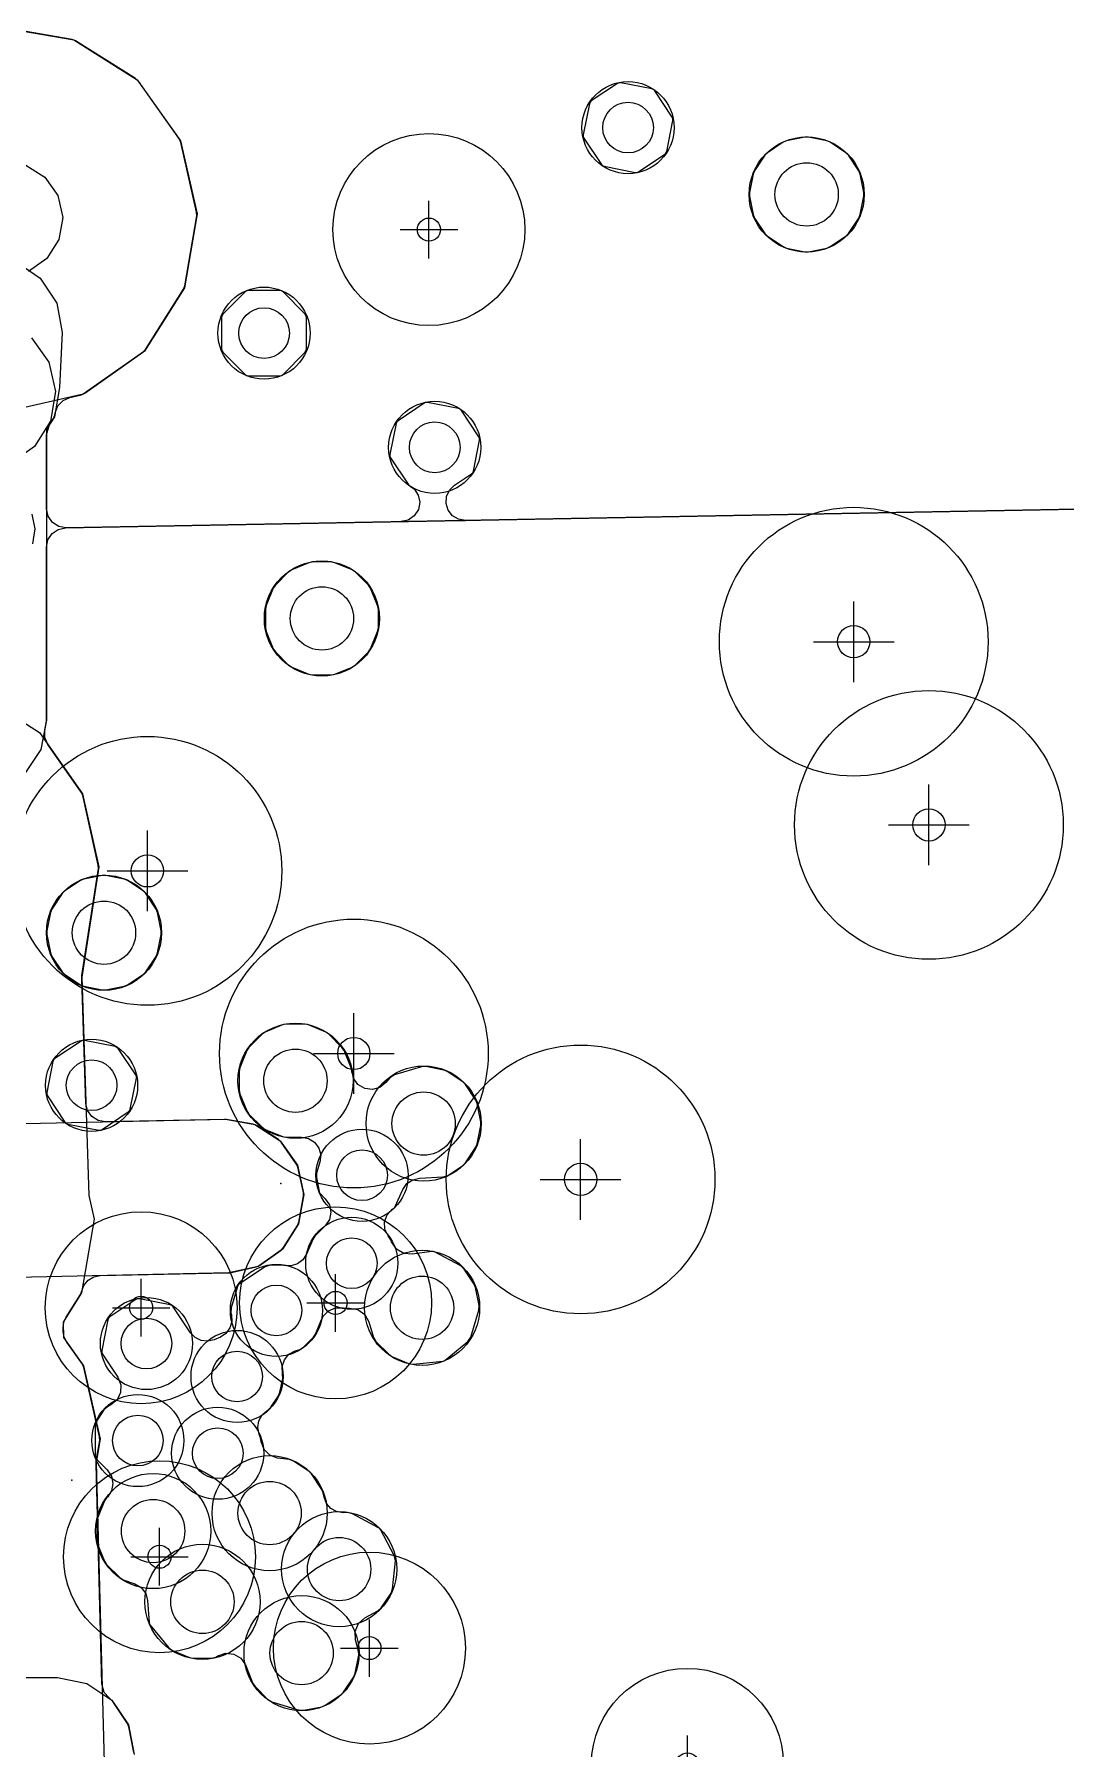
# Model space of a CAD drawing. Header units: metres. Extents: x 17722 to 17999, y 13535 to 15917.
# Drawn here: x 17847.85 to 17874.72, y 14989.36 to 15034.01 of the extents above; entities that cross this region are included whole.
import ezdxf

# ---------------------------------------------------------------- set-up
doc = ezdxf.new("R2010")
doc.units = ezdxf.units.M
for name, color, linetype in [('AI_GREENING_ALLOWED_ZONE', 4, 'Continuous'), ('AI_GREENING_EXCLUSIONS', 1, 'Continuous'), ('AI_GREENING_LAWN', 82, 'Continuous'), ('AI_GREENING_REJECTED', 6, 'Continuous'), ('AI_GREENING_SHRUBS', 92, 'Continuous'), ('AI_GREENING_TREES', 3, 'Continuous')]:
    doc.layers.add(name, color=color, linetype=linetype)

# ---------------------------------------------------------------- blocks, each defined once
blk = doc.blocks.new('AI_TREE')
for p, q in [((0, -0.3), (0, 0.3)), ((-0.3, 0), (0.3, 0))]:
    blk.add_line(p, q)
for radius in [1, 0.12]:
    blk.add_circle((0, 0), radius)
blk = doc.blocks.new('AI_SHRUB')
for radius in [1, 0.55]:
    blk.add_circle((0, 0), radius)

msp = doc.modelspace()

# ---------------------------------------------------------------- linework, layer by layer
at = {"layer": 'AI_GREENING_ALLOWED_ZONE'}
for points in [[(17877.839, 15021.696), (17848.68, 15021.152), (17848.485, 15021.187), (17848.32, 15021.295), (17848.209, 15021.458), (17848.17, 15021.651), (17848.17, 15023.577), (17848.248, 15023.845), (17848.348, 15024.002), (17848.383, 15024.092), (17848.393, 15024.151), (17848.464, 15024.332), (17848.598, 15024.473), (17848.775, 15024.552), (17849.079, 15024.621), (17849.167, 15024.66), (17850.68, 15025.729), (17850.746, 15025.8), (17851.734, 15027.366), (17851.769, 15027.457), (17852.082, 15029.282), (17852.079, 15029.379), (17851.67, 15031.186), (17851.631, 15031.274), (17850.561, 15032.786), (17850.491, 15032.853), (17848.924, 15033.841), (17848.834, 15033.875), (17846.984, 15034.193)], [(17850.445, 14989.256), (17850.312, 14989.925), (17850.275, 14990.014), (17849.896, 14990.581), (17849.793, 14990.685), (17849.796, 14990.687), (17849.674, 14990.82), (17849.612, 14991.048), (17849.459, 14996.764), (17849.466, 14996.861), (17849.555, 14997.38), (17849.552, 14997.476), (17849.143, 14999.283), (17849.103, 14999.371), (17848.698, 14999.944), (17848.631, 15000.075), (17848.606, 15000.22), (17848.603, 15000.316), (17848.621, 15000.462), (17848.681, 15000.596), (17849.053, 15001.187), (17849.106, 15001.323), (17849.107, 15001.322), (17849.143, 15001.423), (17849.252, 15001.556), (17849.399, 15001.644), (17849.567, 15001.677), (17852.892, 15001.748), (17852.941, 15001.754), (17853.63, 15001.907), (17853.719, 15001.945), (17854.278, 15002.336), (17854.344, 15002.406), (17854.711, 15002.981), (17854.746, 15003.071), (17854.865, 15003.743), (17854.863, 15003.839), (17854.715, 15004.505), (17854.676, 15004.593), (17854.286, 15005.152), (17854.216, 15005.219), (17853.641, 15005.585), (17853.551, 15005.621), (17852.855, 15005.743), (17852.806, 15005.747), (17849.703, 15005.681), (17849.513, 15005.714), (17849.349, 15005.818), (17849.237, 15005.975), (17849.193, 15006.164), (17849.087, 15009.402), (17849.092, 15009.495), (17849.521, 15012.279), (17849.518, 15012.37), (17849.114, 15014.181), (17849.075, 15014.269), (17848.203, 15015.511), (17848.122, 15015.696), (17848.121, 15015.896), (17848.165, 15016.118), (17848.17, 15016.166), (17848.17, 15020.651), (17848.207, 15020.84), (17848.313, 15021.002), (17848.472, 15021.11), (17848.661, 15021.151), (17877.346, 15021.687)]]:
    msp.add_lwpolyline(points, dxfattribs=at)
at = {"layer": 'AI_GREENING_EXCLUSIONS'}
for points in [[(17846.96, 15034.197), (17848.882, 15033.867), (17850.533, 15032.826), (17851.659, 15031.234), (17852.09, 15029.331), (17851.76, 15027.408), (17850.72, 15025.758), (17849.127, 15024.631), (17847.224, 15024.2), (17843.496, 15024.102), (17841.582, 15024.428), (17841.211, 15024.66), (17833.377, 15024.438), (17831.454, 15024.764), (17829.801, 15025.802), (17828.672, 15027.392), (17828.237, 15029.294), (17826.675, 15084.407)], [(17847.629, 15030.599), (17848.124, 15030.287), (17848.462, 15029.809), (17848.591, 15029.238), (17848.492, 15028.661), (17848.18, 15028.166), (17847.702, 15027.828)], [(17847.361, 15028.096), (17848.005, 15027.657), (17848.433, 15027.004), (17848.578, 15026.237), (17848.51, 15024.812), (17848.375, 15024.044), (17848.17, 15023.723), (17848.17, 15016.142), (17848.018, 15015.377), (17847.584, 15014.728)], [(17847.78, 15026.102), (17848.231, 15025.465), (17848.405, 15024.704), (17848.274, 15023.935), (17847.859, 15023.274), (17847.222, 15022.823)], [(17847.784, 15021.506), (17847.868, 15021.125), (17847.868, 15021.125), (17847.868, 15021.125), (17847.799, 15020.741)], [(17846.335, 15016.871), (17847.982, 15015.825), (17849.103, 15014.229), (17849.528, 15012.325), (17849.085, 15009.448), (17849.272, 15003.766), (17849.411, 15003.151), (17849.08, 15001.228), (17848.6, 15000.468), (17848.61, 15000.068), (17849.132, 14999.331), (17849.563, 14997.428), (17849.458, 14996.813), (17850.562, 14955.491)], [(17845.598, 15005.593), (17852.831, 15005.748), (17853.599, 15005.612), (17854.257, 15005.192), (17854.705, 15004.553), (17854.873, 15003.791), (17854.738, 15003.023), (17854.318, 15002.365), (17853.679, 15001.917), (17852.917, 15001.749), (17845.399, 15001.588)], [(17841.854, 14991.208), (17848.455, 14991.208), (17849.22, 14991.056), (17849.869, 14990.622), (17850.303, 14989.974), (17850.455, 14989.208)]]:
    msp.add_lwpolyline(points, dxfattribs=at)
at = {"layer": 'AI_GREENING_LAWN'}
for points in [[(17864.276, 15030.883), (17864.309, 15030.915), (17864.327, 15030.958), (17864.487, 15031.762), (17864.487, 15031.809), (17864.469, 15031.852), (17864.014, 15032.533), (17863.981, 15032.566), (17863.938, 15032.584), (17863.134, 15032.744), (17863.087, 15032.744), (17863.045, 15032.726), (17862.363, 15032.271), (17862.33, 15032.238), (17862.312, 15032.195), (17862.152, 15031.391), (17862.152, 15031.344), (17862.17, 15031.302), (17862.626, 15030.62), (17862.658, 15030.587), (17862.701, 15030.569), (17863.505, 15030.409), (17863.552, 15030.409), (17863.595, 15030.427), (17864.276, 15030.883)], [(17868.589, 15028.478), (17868.994, 15028.748), (17869.062, 15028.817), (17869.332, 15029.221), (17869.369, 15029.311), (17869.464, 15029.788), (17869.464, 15029.885), (17869.369, 15030.362), (17869.332, 15030.451), (17869.062, 15030.856), (17868.994, 15030.924), (17868.589, 15031.195), (17868.5, 15031.232), (17868.022, 15031.327), (17867.926, 15031.327), (17867.448, 15031.232), (17867.359, 15031.195), (17866.954, 15030.924), (17866.886, 15030.856), (17866.615, 15030.451), (17866.578, 15030.362), (17866.484, 15029.885), (17866.484, 15029.788), (17866.578, 15029.311), (17866.615, 15029.221), (17866.886, 15028.817), (17866.954, 15028.748), (17867.359, 15028.478), (17867.448, 15028.441), (17867.926, 15028.346), (17868.022, 15028.346), (17868.5, 15028.441), (17868.589, 15028.478)], [(17854.91, 15025.73), (17854.936, 15025.768), (17854.945, 15025.814), (17854.945, 15026.634), (17854.936, 15026.679), (17854.91, 15026.718), (17854.33, 15027.297), (17854.292, 15027.323), (17854.246, 15027.332), (17853.426, 15027.332), (17853.381, 15027.323), (17853.342, 15027.297), (17852.763, 15026.718), (17852.737, 15026.679), (17852.728, 15026.634), (17852.728, 15025.814), (17852.737, 15025.768), (17852.763, 15025.73), (17853.342, 15025.15), (17853.381, 15025.124), (17853.426, 15025.115), (17854.246, 15025.115), (17854.292, 15025.124), (17854.33, 15025.15), (17854.91, 15025.73)], [(17857.406, 15021.315), (17859.085, 15021.346), (17858.906, 15021.376), (17858.749, 15021.469), (17858.635, 15021.612), (17858.581, 15021.786), (17858.592, 15021.968), (17858.668, 15022.134), (17858.799, 15022.261), (17859.24, 15022.556), (17859.273, 15022.589), (17859.291, 15022.632), (17859.451, 15023.436), (17859.451, 15023.482), (17859.433, 15023.525), (17858.977, 15024.207), (17858.945, 15024.24), (17858.902, 15024.258), (17858.098, 15024.417), (17858.051, 15024.417), (17858.008, 15024.4), (17857.327, 15023.944), (17857.294, 15023.911), (17857.276, 15023.869), (17857.116, 15023.064), (17857.116, 15023.018), (17857.134, 15022.975), (17857.589, 15022.293), (17857.651, 15022.232), (17857.746, 15022.169), (17857.854, 15022.008), (17857.893, 15021.818), (17857.857, 15021.628), (17857.751, 15021.465), (17857.592, 15021.355), (17857.406, 15021.315)], [(17855.682, 15017.34), (17856.132, 15017.527), (17856.212, 15017.58), (17856.556, 15017.925), (17856.61, 15018.005), (17856.796, 15018.455), (17856.815, 15018.549), (17856.815, 15019.036), (17856.796, 15019.131), (17856.61, 15019.581), (17856.556, 15019.661), (17856.212, 15020.005), (17856.132, 15020.059), (17855.682, 15020.245), (17855.587, 15020.264), (17855.1, 15020.264), (17855.006, 15020.245), (17854.556, 15020.059), (17854.475, 15020.005), (17854.131, 15019.661), (17854.078, 15019.581), (17853.891, 15019.131), (17853.872, 15019.036), (17853.872, 15018.549), (17853.891, 15018.455), (17854.078, 15018.005), (17854.131, 15017.925), (17854.475, 15017.58), (17854.556, 15017.527), (17855.006, 15017.34), (17855.1, 15017.322), (17855.587, 15017.322), (17855.682, 15017.34)], [(17850.281, 15009.25), (17850.686, 15009.52), (17850.754, 15009.589), (17851.024, 15009.993), (17851.061, 15010.083), (17851.156, 15010.56), (17851.156, 15010.657), (17851.061, 15011.134), (17851.024, 15011.223), (17850.754, 15011.628), (17850.686, 15011.696), (17850.281, 15011.967), (17850.192, 15012.004), (17849.714, 15012.099), (17849.618, 15012.099), (17849.14, 15012.004), (17849.051, 15011.967), (17848.646, 15011.696), (17848.578, 15011.628), (17848.307, 15011.223), (17848.27, 15011.134), (17848.176, 15010.657), (17848.176, 15010.56), (17848.27, 15010.083), (17848.307, 15009.993), (17848.578, 15009.589), (17848.646, 15009.52), (17849.051, 15009.25), (17849.14, 15009.213), (17849.618, 15009.118), (17849.714, 15009.118), (17850.192, 15009.213), (17850.281, 15009.25)], [(17849.666, 14998.179), (17849.46, 14997.872), (17849.445, 14997.84), (17849.44, 14997.805), (17849.44, 14996.973), (17849.449, 14996.927), (17849.476, 14996.888), (17849.749, 14996.621), (17849.859, 14996.458), (17849.899, 14996.266), (17849.861, 14996.074), (17849.753, 14995.91), (17849.735, 14995.892), (17849.681, 14995.812), (17849.495, 14995.362), (17849.476, 14995.267), (17849.476, 14994.781), (17849.495, 14994.686), (17849.681, 14994.236), (17849.735, 14994.156), (17850.075, 14993.816), (17850.167, 14993.758), (17850.471, 14993.65), (17850.637, 14993.552), (17850.753, 14993.399), (17850.803, 14993.214), (17850.842, 14992.646), (17850.851, 14992.609), (17850.87, 14992.577), (17851.358, 14991.982), (17851.455, 14991.91), (17851.893, 14991.729), (17851.988, 14991.71), (17852.456, 14991.71), (17852.582, 14991.744), (17852.632, 14991.775), (17852.834, 14991.842), (17853.045, 14991.819), (17853.228, 14991.711), (17853.35, 14991.536), (17853.548, 14991.057), (17853.602, 14990.977), (17853.937, 14990.641), (17854.04, 14990.58), (17854.755, 14990.363), (17854.875, 14990.357), (17855.34, 14990.449), (17855.429, 14990.486), (17855.834, 14990.757), (17855.902, 14990.825), (17856.173, 14991.23), (17856.21, 14991.319), (17856.303, 14991.788), (17856.299, 14991.9), (17856.221, 14992.191), (17856.212, 14992.412), (17856.299, 14992.615), (17856.464, 14992.761), (17856.801, 14992.944), (17856.888, 14993.023), (17857.145, 14993.408), (17857.185, 14993.521), (17857.257, 14994.252), (17857.229, 14994.391), (17856.871, 14995.061), (17856.85, 14995.09), (17856.821, 14995.111), (17856.141, 14995.475), (17856.023, 14995.504), (17855.895, 14995.503), (17855.725, 14995.531), (17855.575, 14995.614), (17855.462, 14995.744), (17855.4, 14995.905), (17855.377, 14996.018), (17855.34, 14996.107), (17855.07, 14996.512), (17855.001, 14996.58), (17854.603, 14996.846), (17854.499, 14996.886), (17854.19, 14996.927), (17853.991, 14996.999), (17853.839, 14997.147), (17853.762, 14997.345), (17853.745, 14997.456), (17853.707, 14997.551), (17853.673, 14997.724), (17853.7, 14997.898), (17853.787, 14998.052), (17853.921, 14998.166), (17853.932, 14998.173), (17854.013, 14998.249), (17854.214, 14998.55), (17854.251, 14998.639), (17854.322, 14998.997), (17854.32, 14999.103), (17854.315, 14999.124), (17854.306, 14999.31), (17854.365, 14999.486), (17854.485, 14999.629), (17854.649, 14999.718), (17854.768, 14999.755), (17854.867, 14999.816), (17855.121, 15000.07), (17855.175, 15000.15), (17855.335, 15000.537), (17855.344, 15000.534), (17855.376, 15000.619), (17855.517, 15000.763), (17855.702, 15000.84), (17855.904, 15000.838), (17855.954, 15000.827), (17856.062, 15000.832), (17856.279, 15000.795), (17856.46, 15000.668), (17856.568, 15000.475), (17856.689, 15000.066), (17856.751, 14999.962), (17857.086, 14999.628), (17857.166, 14999.574), (17857.604, 14999.392), (17857.723, 14999.375), (17858.491, 14999.451), (17858.526, 14999.459), (17858.557, 14999.478), (17859.144, 14999.96), (17859.223, 15000.078), (17859.436, 15000.781), (17859.442, 15000.9), (17859.349, 15001.366), (17859.312, 15001.455), (17859.049, 15001.849), (17858.96, 15001.93), (17858.281, 15002.293), (17858.246, 15002.305), (17858.208, 15002.306), (17857.695, 15002.237), (17857.474, 15002.257), (17857.284, 15002.37), (17857.161, 15002.554), (17857.142, 15002.606), (17857.067, 15002.71), (17856.986, 15002.886), (17856.978, 15003.079), (17857.044, 15003.261), (17857.175, 15003.404), (17857.232, 15003.447), (17857.255, 15003.48), (17857.455, 15003.923), (17857.558, 15004.073), (17857.709, 15004.175), (17857.886, 15004.217), (17858.501, 15004.247), (17858.625, 15004.288), (17859.014, 15004.548), (17859.082, 15004.617), (17859.353, 15005.021), (17859.39, 15005.111), (17859.485, 15005.588), (17859.485, 15005.685), (17859.39, 15006.162), (17859.353, 15006.251), (17859.082, 15006.656), (17859.014, 15006.724), (17858.609, 15006.995), (17858.52, 15007.032), (17858.055, 15007.124), (17857.935, 15007.119), (17857.232, 15006.905), (17857.114, 15006.826), (17857.013, 15006.703), (17856.855, 15006.575), (17856.659, 15006.521), (17856.458, 15006.549), (17856.284, 15006.655), (17856.168, 15006.821), (17856.141, 15006.949), (17856.136, 15006.948), (17856.107, 15007.091), (17855.921, 15007.54), (17855.867, 15007.621), (17855.523, 15007.965), (17855.443, 15008.019), (17854.993, 15008.205), (17854.898, 15008.224), (17854.412, 15008.224), (17854.317, 15008.205), (17853.867, 15008.019), (17853.787, 15007.965), (17853.443, 15007.621), (17853.389, 15007.54), (17853.203, 15007.091), (17853.184, 15006.996), (17853.184, 15006.509), (17853.203, 15006.414), (17853.389, 15005.965), (17853.443, 15005.884), (17853.787, 15005.54), (17853.867, 15005.487), (17854.317, 15005.3), (17854.412, 15005.281), (17854.816, 15005.281), (17854.998, 15005.247), (17855.155, 15005.149), (17855.265, 15005), (17855.314, 15004.821), (17855.294, 15004.636), (17855.207, 15004.349), (17855.201, 15004.23), (17855.273, 15003.867), (17855.285, 15003.834), (17855.306, 15003.805), (17855.43, 15003.681), (17855.539, 15003.519), (17855.577, 15003.328), (17855.539, 15003.136), (17855.43, 15002.974), (17855.158, 15002.702), (17855.104, 15002.621), (17854.944, 15002.235), (17854.849, 15002.086), (17854.708, 15001.98), (17854.539, 15001.93), (17854.363, 15001.941), (17854.332, 15001.948), (17853.998, 15001.948), (17853.862, 15001.907), (17853.196, 15001.462), (17853.166, 15001.434), (17853.148, 15001.397), (17852.977, 15000.835), (17852.974, 15000.706), (17852.986, 15000.654), (17852.997, 15000.481), (17852.948, 15000.314), (17852.844, 15000.174), (17852.699, 15000.078), (17852.534, 15000.007), (17852.366, 14999.966), (17852.194, 14999.986), (17852.04, 15000.063), (17851.92, 15000.188), (17851.467, 15000.866), (17851.434, 15000.898), (17851.391, 15000.916), (17850.587, 15001.076), (17850.541, 15001.076), (17850.498, 15001.058), (17849.816, 15000.603), (17849.783, 15000.57), (17849.766, 15000.527), (17849.606, 14999.723), (17849.606, 14999.677), (17849.623, 14999.634), (17850.028, 14999.029), (17850.105, 14998.836), (17850.097, 14998.629), (17850.006, 14998.443), (17849.848, 14998.31), (17849.754, 14998.26), (17849.666, 14998.179)], [(17850.3, 15005.94), (17850.333, 15005.972), (17850.35, 15006.015), (17850.51, 15006.819), (17850.51, 15006.866), (17850.493, 15006.909), (17850.037, 15007.59), (17850.004, 15007.623), (17849.961, 15007.641), (17849.157, 15007.801), (17849.111, 15007.801), (17849.068, 15007.783), (17848.386, 15007.328), (17848.353, 15007.295), (17848.336, 15007.252), (17848.176, 15006.448), (17848.176, 15006.401), (17848.193, 15006.359), (17848.649, 15005.677), (17848.682, 15005.644), (17848.725, 15005.626), (17849.529, 15005.466), (17849.575, 15005.466), (17849.618, 15005.484), (17850.3, 15005.94)]]:
    msp.add_lwpolyline(points, close=True, dxfattribs=at)
at = {"layer": 'AI_GREENING_REJECTED'}
for p in [(17854.27, 15004.08), (17848.83, 14996.35)]:
    msp.add_point(p, dxfattribs=at)

# ---------------------------------------------------------------- block references
at = {"layer": 'AI_GREENING_SHRUBS'}
for p, xscale, yscale in [((17863.32, 15031.577), 1.2, 1.2), ((17867.974, 15029.836), 1.5, 1.5), ((17853.836, 15026.224), 1.2, 1.2), ((17858.283, 15023.25), 1.2, 1.2), ((17855.344, 15018.793), 1.5, 1.5), ((17849.666, 15010.608), 1.5, 1.5), ((17854.655, 15006.753), 1.5, 1.5), ((17849.343, 15006.634), 1.2, 1.2), ((17857.994, 15005.636), 1.5, 1.5), ((17856.389, 15004.29), 1.2, 1.2), ((17856.121, 15002), 1.2, 1.2), ((17854.158, 15000.771), 1.2, 1.2), ((17857.954, 15000.84), 1.5, 1.5), ((17850.773, 14999.909), 1.2, 1.2), ((17853.133, 14999.05), 1.2, 1.2), ((17850.548, 14997.382), 1.2, 1.2), ((17852.628, 14997.051), 1.2, 1.2), ((17853.982, 14995.492), 1.5, 1.5), ((17850.947, 14995.024), 1.5, 1.5), ((17855.793, 14994.033), 1.5, 1.5), ((17852.231, 14993.181), 1.5, 1.5), ((17854.814, 14991.845), 1.5, 1.5)]:
    msp.add_blockref('AI_SHRUB', p, dxfattribs=dict(at, xscale=xscale, yscale=yscale))
at = {"layer": 'AI_GREENING_TREES'}
for p, xscale, yscale in [((17858.132, 15028.922), 2.5, 2.5), ((17869.2, 15018.188), 3.5, 3.5), ((17871.159, 15013.417), 3.5, 3.5), ((17850.798, 15012.219), 3.5, 3.5), ((17856.176, 15007.462), 3.5, 3.5), ((17862.084, 15004.183), 3.5, 3.5), ((17850.634, 15000.841), 2.5, 2.5), ((17855.7, 15000.966), 2.5, 2.5), ((17851.113, 14994.355), 2.5, 2.5), ((17856.582, 14991.975), 2.5, 2.5), ((17864.868, 14988.948), 2.5, 2.5)]:
    msp.add_blockref('AI_TREE', p, dxfattribs=dict(at, xscale=xscale, yscale=yscale))

doc.saveas('drawing.dxf')
